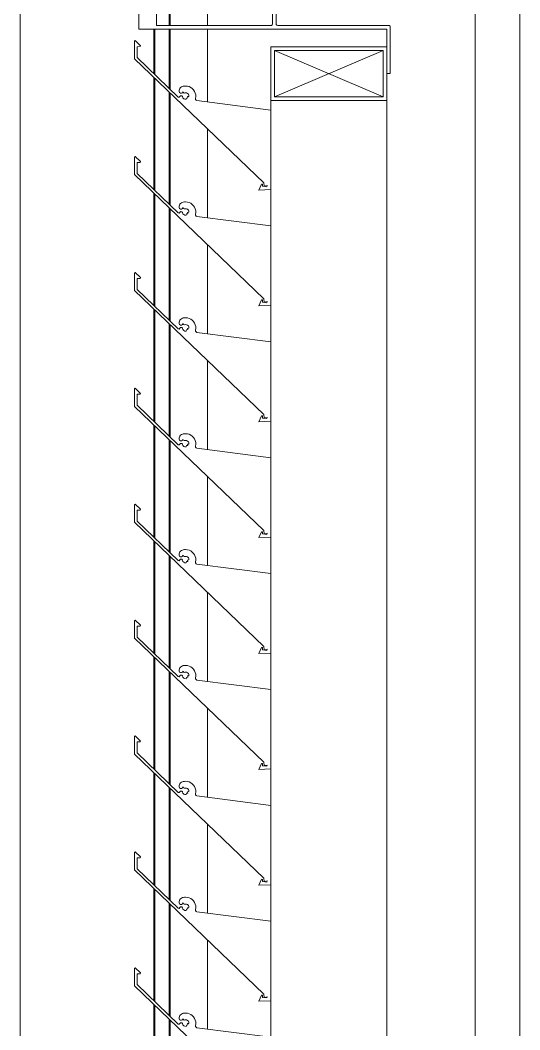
# Model space of a CAD drawing. Header units: millimetres. Extents: x -220592 to 404889, y -217665 to 38245.
# Drawn here: x 7563.93 to 7566.73, y -48137.67 to -48132.01 of the extents above; entities that cross this region are included whole.
import ezdxf

# ---------------------------------------------------------------- set-up
doc = ezdxf.new("R2010")
doc.units = ezdxf.units.MM
doc.linetypes.add('XKITLINE00', pattern=[0])
doc.layers.add('000 - 0_HIDE_OBJ_FRAMING_DEF_SUB_1', color=7, linetype='Continuous')
doc.layers.add('Part', color=7, linetype='Continuous', lineweight=0)

# ---------------------------------------------------------------- blocks, each defined once
blk = doc.blocks.new('*A13531')
at = {"layer": '000 - 0_HIDE_OBJ_FRAMING_DEF_SUB_1', "color": 7, "linetype": 'XKITLINE00', "lineweight": 0}
blk.add_line((-170.913334, 67.570805), (-170.913334, 99.680387), dxfattribs=at)
blk = doc.blocks.new('*A13716')
at = {"layer": 'Part', "color": 7, "linetype": 'XKITLINE00', "lineweight": 0}
for p, q in [((-172.663349, 78.176542), (-172.663349, 79.136204)), ((-171.163349, 72.188511), (-171.163349, 79.070764)), ((-172.663349, 77.747415), (-172.663349, 78.156204)), ((-172.663349, 77.097415), (-172.663349, 77.596167)), ((-172.663349, 76.447415), (-172.663349, 76.946167)), ((-172.663349, 75.797415), (-172.663349, 76.296167)), ((-172.663349, 75.147415), (-172.663349, 75.646167)), ((-172.663349, 74.497415), (-172.663349, 74.996167)), ((-172.663349, 73.847415), (-172.663349, 74.346167)), ((-172.663349, 73.197415), (-172.663349, 73.696167)), ((-172.663349, 72.547415), (-172.663349, 73.046167))]:
    blk.add_line(p, q, dxfattribs=at)
blk = doc.blocks.new('*A13717')
at = {"layer": 'Part', "color": 7, "linetype": 'XKITLINE00', "lineweight": 0}
for p, q in [((-173.072824, 74.839018), (-173.073377, 74.739867)), ((-173.068143, 74.841486), (-173.072824, 74.839018)), ((-173.039494, 74.812598), (-173.068143, 74.841486)), ((-173.040579, 74.807677), (-173.039494, 74.812598)), ((-173.058341, 74.746233), (-173.057999, 74.80758)), ((-173.057999, 74.80758), (-173.040579, 74.807677)), ((-173.073377, 74.739867), (-172.348255, 74.043621)), ((-172.827326, 74.524831), (-173.058341, 74.746233)), ((-172.804479, 74.584293), (-172.809549, 74.581553)), ((-172.798978, 74.586012), (-172.804479, 74.584293)), ((-172.79325, 74.586648), (-172.798978, 74.586012)), ((-172.786451, 74.586746), (-172.79325, 74.586648)), ((-172.776238, 74.585961), (-172.786451, 74.586746)), ((-172.766337, 74.583338), (-172.776238, 74.585961)), ((-172.822163, 74.562893), (-172.822659, 74.555123)), ((-172.822659, 74.555123), (-172.820019, 74.549649)), ((-172.818512, 74.528366), (-172.822166, 74.523739)), ((-172.820428, 74.568389), (-172.822163, 74.562893)), ((-172.817674, 74.573452), (-172.820428, 74.568389)), ((-172.820019, 74.549649), (-172.814875, 74.546412)), ((-172.814048, 74.53222), (-172.818512, 74.528366)), ((-172.814002, 74.577895), (-172.817674, 74.573452)), ((-172.814875, 74.546412), (-172.808797, 74.5464)), ((-172.808154, 74.532014), (-172.814048, 74.53222)), ((-172.809549, 74.581553), (-172.814002, 74.577895)), ((-172.808797, 74.5464), (-172.803641, 74.549618)), ((-172.803971, 74.527857), (-172.808154, 74.532014)), ((-172.800857, 74.520283), (-172.803971, 74.527857)), ((-172.803641, 74.549618), (-172.800699, 74.55509)), ((-172.800699, 74.55509), (-172.798669, 74.550109)), ((-172.798669, 74.550109), (-172.793858, 74.547702)), ((-172.793858, 74.547702), (-172.78794, 74.548607)), ((-172.78794, 74.548607), (-172.78144, 74.548263)), ((-172.78144, 74.548263), (-172.775472, 74.545665)), ((-172.775472, 74.545665), (-172.77079, 74.541143)), ((-172.767418, 74.528785), (-172.775124, 74.527679)), ((-172.775124, 74.527679), (-172.773955, 74.520619)), ((-172.77079, 74.541143), (-172.767988, 74.535269)), ((-172.767988, 74.535269), (-172.767418, 74.528785)), ((-172.757074, 74.578965), (-172.766337, 74.583338)), ((-172.748758, 74.572986), (-172.757074, 74.578965)), ((-172.741662, 74.5656), (-172.748758, 74.572986)), ((-172.736022, 74.55705), (-172.741662, 74.5656)), ((-172.732024, 74.54762), (-172.736022, 74.55705)), ((-172.729801, 74.537621), (-172.732024, 74.54762)), ((-172.729426, 74.527385), (-172.729801, 74.537621)), ((-172.822166, 74.523739), (-172.827326, 74.524831)), ((-172.79619, 74.515497), (-172.800857, 74.520283)), ((-172.790114, 74.512707), (-172.79619, 74.515497)), ((-172.783442, 74.512284), (-172.790114, 74.512707)), ((-172.78112, 74.519675), (-172.783442, 74.512284)), ((-172.773955, 74.520619), (-172.78112, 74.519675)), ((-172.730912, 74.517251), (-172.729426, 74.527385)), ((-172.730672, 74.511728), (-172.730912, 74.517251)), ((-172.727536, 74.507177), (-172.730672, 74.511728)), ((-172.722461, 74.504987), (-172.727536, 74.507177)), ((-172.308455, 74.451957), (-172.722461, 74.504987)), ((-172.308462, 74.006287), (-172.308455, 74.451957)), ((-172.360613, 74.037152), (-172.376148, 74.003665)), ((-172.35549, 74.03674), (-172.360613, 74.037152)), ((-172.355361, 74.024549), (-172.35549, 74.03674)), ((-172.355361, 74.024549), (-172.330378, 74.021409)), ((-172.348255, 74.043621), (-172.345358, 74.025078)), ((-172.345358, 74.025078), (-172.328342, 74.027982)), ((-172.328342, 74.027982), (-172.330378, 74.021409)), ((-172.376148, 74.003665), (-172.308462, 74.006287))]:
    blk.add_line(p, q, dxfattribs=at)
blk = doc.blocks.new('*A13718')
at = {"layer": 'Part', "color": 7, "linetype": 'XKITLINE00', "lineweight": 0}
for p, q in [((-172.308652, 77.701982), (-172.308652, 77.756161)), ((-171.658652, 66.475475), (-171.658652, 77.756161)), ((-172.308652, 77.051982), (-172.308652, 77.256279)), ((-172.308652, 76.401982), (-172.308652, 76.606279)), ((-172.308652, 75.751982), (-172.308652, 75.956279)), ((-172.308652, 75.101982), (-172.308652, 75.306279)), ((-172.308652, 74.451982), (-172.308652, 74.656279)), ((-172.308652, 73.801982), (-172.308652, 74.006279)), ((-172.308652, 73.151982), (-172.308652, 73.356279)), ((-172.308652, 72.501982), (-172.308652, 72.706279)), ((-172.308652, 71.851982), (-172.308652, 72.056279)), ((-172.308652, 71.201982), (-172.308652, 71.406279)), ((-172.308652, 70.551982), (-172.308652, 70.756279)), ((-172.308652, 69.901982), (-172.308652, 70.106279)), ((-172.308652, 69.251982), (-172.308652, 69.456279)), ((-172.308652, 68.601982), (-172.308652, 68.806279)), ((-172.308652, 67.951982), (-172.308652, 68.156279)), ((-172.308652, 67.301982), (-172.308652, 67.506279)), ((-172.308652, 66.651982), (-172.308652, 66.856279))]:
    blk.add_line(p, q, dxfattribs=at)
blk = doc.blocks.new('*A13719')
at = {"layer": '000 - 0_HIDE_OBJ_FRAMING_DEF_SUB_1', "color": 7, "linetype": 'XKITLINE00', "lineweight": 0}
for p, q in [((-173.697937, 85.088511), (-173.697937, 85.188511)), ((-173.633058, 85.088511), (-173.633058, 85.188511)), ((-173.562852, 85.088511), (-173.562852, 85.188511)), ((-172.87913, 85.024479), (-172.87913, 85.188511)), ((-172.873025, 85.018628), (-172.873025, 85.188511)), ((-173.713199, 72.288511), (-173.713199, 85.088511)), ((-173.713199, 85.088511), (-172.967818, 85.088511)), ((-172.964598, 84.456391), (-172.964598, 85.08542)), ((-172.958493, 84.45054), (-172.958493, 85.079558)), ((-172.87913, 84.374479), (-172.87913, 85.003355)), ((-172.873025, 84.368628), (-172.873025, 84.997493)), ((-172.964598, 83.806391), (-172.964598, 84.43542)), ((-172.958493, 83.80054), (-172.958493, 84.429558)), ((-172.87913, 83.724479), (-172.87913, 84.353355)), ((-172.873025, 83.718628), (-172.873025, 84.347493)), ((-172.964598, 83.156391), (-172.964598, 83.78542)), ((-172.958493, 83.15054), (-172.958493, 83.779558)), ((-172.87913, 83.074479), (-172.87913, 83.703355)), ((-172.873025, 83.068628), (-172.873025, 83.697493)), ((-172.964598, 82.506391), (-172.964598, 83.13542)), ((-172.958493, 82.50054), (-172.958493, 83.129558)), ((-172.87913, 82.424479), (-172.87913, 83.053355)), ((-172.873025, 82.418628), (-172.873025, 83.047493)), ((-172.964598, 81.856391), (-172.964598, 82.48542)), ((-172.958493, 81.85054), (-172.958493, 82.479558)), ((-172.87913, 81.774479), (-172.87913, 82.403355)), ((-172.873025, 81.768628), (-172.873025, 82.397493)), ((-172.964598, 81.206391), (-172.964598, 81.83542)), ((-172.958493, 81.20054), (-172.958493, 81.829558)), ((-172.87913, 81.124479), (-172.87913, 81.753355)), ((-172.873025, 81.118628), (-172.873025, 81.747493)), ((-172.964598, 80.556391), (-172.964598, 81.18542)), ((-172.958493, 80.55054), (-172.958493, 81.179558)), ((-172.87913, 80.474479), (-172.87913, 81.103355)), ((-172.873025, 80.468628), (-172.873025, 81.097493)), ((-172.964598, 79.906391), (-172.964598, 80.53542)), ((-172.958493, 79.90054), (-172.958493, 80.529558)), ((-172.87913, 79.824479), (-172.87913, 80.453355)), ((-172.873025, 79.818628), (-172.873025, 80.447493)), ((-172.964598, 79.156152), (-172.964598, 79.88542)), ((-172.958493, 79.156153), (-172.958493, 79.879558)), ((-172.87913, 79.156167), (-172.87913, 79.803355)), ((-172.873025, 79.156168), (-172.873025, 79.797493)), ((-172.87913, 78.176249), (-172.87913, 79.136167)), ((-172.873025, 78.176258), (-172.873025, 79.136168)), ((-172.964598, 78.255476), (-172.964598, 79.056201)), ((-172.958493, 78.255422), (-172.958493, 79.056147)), ((-172.964598, 77.906391), (-172.964598, 78.156152)), ((-172.958493, 77.90054), (-172.958493, 78.156153)), ((-172.87913, 77.824479), (-172.87913, 78.156167)), ((-172.873025, 77.818628), (-172.873025, 78.156168)), ((-172.964598, 77.256391), (-172.964598, 77.88542)), ((-172.958493, 77.25054), (-172.958493, 77.879558)), ((-172.87913, 77.174479), (-172.87913, 77.803355)), ((-172.873025, 77.168628), (-172.873025, 77.797493)), ((-172.964598, 76.606391), (-172.964598, 77.23542)), ((-172.958493, 76.60054), (-172.958493, 77.229558)), ((-172.87913, 76.524479), (-172.87913, 77.153355)), ((-172.873025, 76.518628), (-172.873025, 77.147493)), ((-172.964598, 75.956391), (-172.964598, 76.58542)), ((-172.958493, 75.95054), (-172.958493, 76.579558)), ((-172.87913, 75.874479), (-172.87913, 76.503355)), ((-172.873025, 75.868628), (-172.873025, 76.497493)), ((-172.964598, 75.306391), (-172.964598, 75.93542)), ((-172.958493, 75.30054), (-172.958493, 75.929558)), ((-172.87913, 75.224479), (-172.87913, 75.853355)), ((-172.873025, 75.218628), (-172.873025, 75.847493)), ((-172.964598, 74.656391), (-172.964598, 75.28542)), ((-172.958493, 74.65054), (-172.958493, 75.279558)), ((-172.87913, 74.574479), (-172.87913, 75.203355)), ((-172.873025, 74.568628), (-172.873025, 75.197493)), ((-172.964598, 74.006391), (-172.964598, 74.63542)), ((-172.958493, 74.00054), (-172.958493, 74.629558)), ((-172.87913, 73.924479), (-172.87913, 74.553355)), ((-172.873025, 73.918628), (-172.873025, 74.547493)), ((-172.964598, 73.356391), (-172.964598, 73.98542)), ((-172.958493, 73.35054), (-172.958493, 73.979558)), ((-172.87913, 73.274479), (-172.87913, 73.903355)), ((-172.873025, 73.268628), (-172.873025, 73.897493)), ((-172.964598, 72.706391), (-172.964598, 73.33542)), ((-172.958493, 72.70054), (-172.958493, 73.329558)), ((-172.87913, 72.624479), (-172.87913, 73.253355)), ((-172.873025, 72.618628), (-172.873025, 73.247493)), ((-172.964598, 72.288511), (-172.964598, 72.68542)), ((-172.958493, 72.288511), (-172.958493, 72.679558)), ((-172.87913, 72.188511), (-172.87913, 72.603355)), ((-172.873025, 72.188511), (-172.873025, 72.597493)), ((-172.958493, 72.288511), (-173.713199, 72.288511)), ((-173.697937, 72.188511), (-173.697937, 72.288511)), ((-173.633058, 72.188511), (-173.633058, 72.288511)), ((-173.562852, 72.188511), (-173.562852, 72.288511))]:
    blk.add_line(p, q, dxfattribs=at)
blk = doc.blocks.new('*A13785')
at = {"layer": 'Part', "color": 7, "linetype": 'XKITLINE00', "lineweight": 0}
for p, q in [((-173.072824, 72.889018), (-173.073377, 72.789867)), ((-173.068143, 72.891486), (-173.072824, 72.889018)), ((-173.039494, 72.862598), (-173.068143, 72.891486)), ((-173.058341, 72.796233), (-173.057999, 72.85758)), ((-173.057999, 72.85758), (-173.040579, 72.857677)), ((-173.040579, 72.857677), (-173.039494, 72.862598)), ((-173.073377, 72.789867), (-172.348255, 72.093621)), ((-172.827326, 72.574831), (-173.058341, 72.796233)), ((-172.822163, 72.612893), (-172.822659, 72.605123)), ((-172.822659, 72.605123), (-172.820019, 72.599649)), ((-172.820428, 72.618389), (-172.822163, 72.612893)), ((-172.817674, 72.623452), (-172.820428, 72.618389)), ((-172.814002, 72.627895), (-172.817674, 72.623452)), ((-172.809549, 72.631553), (-172.814002, 72.627895)), ((-172.804479, 72.634293), (-172.809549, 72.631553)), ((-172.798978, 72.636012), (-172.804479, 72.634293)), ((-172.803641, 72.599618), (-172.800699, 72.60509)), ((-172.800699, 72.60509), (-172.798669, 72.600109)), ((-172.79325, 72.636648), (-172.798978, 72.636012)), ((-172.786451, 72.636746), (-172.79325, 72.636648)), ((-172.776238, 72.635961), (-172.786451, 72.636746)), ((-172.766337, 72.633338), (-172.776238, 72.635961)), ((-172.757074, 72.628965), (-172.766337, 72.633338)), ((-172.748758, 72.622986), (-172.757074, 72.628965)), ((-172.741662, 72.6156), (-172.748758, 72.622986)), ((-172.736022, 72.60705), (-172.741662, 72.6156)), ((-172.732024, 72.59762), (-172.736022, 72.60705)), ((-172.822166, 72.573739), (-172.827326, 72.574831)), ((-172.818512, 72.578366), (-172.822166, 72.573739)), ((-172.820019, 72.599649), (-172.814875, 72.596412)), ((-172.814048, 72.58222), (-172.818512, 72.578366)), ((-172.814875, 72.596412), (-172.808797, 72.5964)), ((-172.808154, 72.582014), (-172.814048, 72.58222)), ((-172.808797, 72.5964), (-172.803641, 72.599618)), ((-172.803971, 72.577857), (-172.808154, 72.582014)), ((-172.800857, 72.570283), (-172.803971, 72.577857)), ((-172.79619, 72.565497), (-172.800857, 72.570283)), ((-172.798669, 72.600109), (-172.793858, 72.597702)), ((-172.790114, 72.562707), (-172.79619, 72.565497)), ((-172.793858, 72.597702), (-172.78794, 72.598607)), ((-172.783442, 72.562284), (-172.790114, 72.562707)), ((-172.78794, 72.598607), (-172.78144, 72.598263)), ((-172.78112, 72.569675), (-172.783442, 72.562284)), ((-172.78144, 72.598263), (-172.775472, 72.595665)), ((-172.773955, 72.570619), (-172.78112, 72.569675)), ((-172.775472, 72.595665), (-172.77079, 72.591143)), ((-172.767418, 72.578785), (-172.775124, 72.577679)), ((-172.775124, 72.577679), (-172.773955, 72.570619)), ((-172.77079, 72.591143), (-172.767988, 72.585269)), ((-172.767988, 72.585269), (-172.767418, 72.578785)), ((-172.729801, 72.587621), (-172.732024, 72.59762)), ((-172.730912, 72.567251), (-172.729426, 72.577385)), ((-172.730672, 72.561728), (-172.730912, 72.567251)), ((-172.727536, 72.557177), (-172.730672, 72.561728)), ((-172.729426, 72.577385), (-172.729801, 72.587621)), ((-172.722461, 72.554987), (-172.727536, 72.557177)), ((-172.308455, 72.501957), (-172.722461, 72.554987)), ((-172.308462, 72.056287), (-172.308455, 72.501957)), ((-172.348255, 72.093621), (-172.345358, 72.075078)), ((-172.360613, 72.087152), (-172.376148, 72.053665)), ((-172.376148, 72.053665), (-172.308462, 72.056287)), ((-172.35549, 72.08674), (-172.360613, 72.087152)), ((-172.355361, 72.074549), (-172.35549, 72.08674)), ((-172.355361, 72.074549), (-172.330378, 72.071409)), ((-172.345358, 72.075078), (-172.328342, 72.077982)), ((-172.328342, 72.077982), (-172.330378, 72.071409))]:
    blk.add_line(p, q, dxfattribs=at)
blk = doc.blocks.new('*A13786')
at = {"layer": 'Part', "color": 7, "linetype": 'XKITLINE00', "lineweight": 0}
for p, q in [((-173.072824, 73.539018), (-173.073377, 73.439867)), ((-173.068143, 73.541486), (-173.072824, 73.539018)), ((-173.039494, 73.512598), (-173.068143, 73.541486)), ((-173.040579, 73.507677), (-173.039494, 73.512598)), ((-173.058341, 73.446233), (-173.057999, 73.50758)), ((-173.057999, 73.50758), (-173.040579, 73.507677)), ((-173.073377, 73.439867), (-172.348255, 72.743621)), ((-172.827326, 73.224831), (-173.058341, 73.446233)), ((-172.804479, 73.284293), (-172.809549, 73.281553)), ((-172.798978, 73.286012), (-172.804479, 73.284293)), ((-172.79325, 73.286648), (-172.798978, 73.286012)), ((-172.786451, 73.286746), (-172.79325, 73.286648)), ((-172.776238, 73.285961), (-172.786451, 73.286746)), ((-172.766337, 73.283338), (-172.776238, 73.285961)), ((-172.757074, 73.278965), (-172.766337, 73.283338)), ((-172.822163, 73.262893), (-172.822659, 73.255123)), ((-172.822659, 73.255123), (-172.820019, 73.249649)), ((-172.818512, 73.228366), (-172.822166, 73.223739)), ((-172.820428, 73.268389), (-172.822163, 73.262893)), ((-172.817674, 73.273452), (-172.820428, 73.268389)), ((-172.820019, 73.249649), (-172.814875, 73.246412)), ((-172.814048, 73.23222), (-172.818512, 73.228366)), ((-172.814002, 73.277895), (-172.817674, 73.273452)), ((-172.814875, 73.246412), (-172.808797, 73.2464)), ((-172.808154, 73.232014), (-172.814048, 73.23222)), ((-172.809549, 73.281553), (-172.814002, 73.277895)), ((-172.808797, 73.2464), (-172.803641, 73.249618)), ((-172.803971, 73.227857), (-172.808154, 73.232014)), ((-172.800857, 73.220283), (-172.803971, 73.227857)), ((-172.803641, 73.249618), (-172.800699, 73.25509)), ((-172.800699, 73.25509), (-172.798669, 73.250109)), ((-172.798669, 73.250109), (-172.793858, 73.247702)), ((-172.793858, 73.247702), (-172.78794, 73.248607)), ((-172.78794, 73.248607), (-172.78144, 73.248263)), ((-172.78144, 73.248263), (-172.775472, 73.245665)), ((-172.775472, 73.245665), (-172.77079, 73.241143)), ((-172.767418, 73.228785), (-172.775124, 73.227679)), ((-172.775124, 73.227679), (-172.773955, 73.220619)), ((-172.77079, 73.241143), (-172.767988, 73.235269)), ((-172.767988, 73.235269), (-172.767418, 73.228785)), ((-172.748758, 73.272986), (-172.757074, 73.278965)), ((-172.741662, 73.2656), (-172.748758, 73.272986)), ((-172.736022, 73.25705), (-172.741662, 73.2656)), ((-172.732024, 73.24762), (-172.736022, 73.25705)), ((-172.729801, 73.237621), (-172.732024, 73.24762)), ((-172.730912, 73.217251), (-172.729426, 73.227385)), ((-172.729426, 73.227385), (-172.729801, 73.237621)), ((-172.822166, 73.223739), (-172.827326, 73.224831)), ((-172.79619, 73.215497), (-172.800857, 73.220283)), ((-172.790114, 73.212707), (-172.79619, 73.215497)), ((-172.783442, 73.212284), (-172.790114, 73.212707)), ((-172.78112, 73.219675), (-172.783442, 73.212284)), ((-172.773955, 73.220619), (-172.78112, 73.219675)), ((-172.730672, 73.211728), (-172.730912, 73.217251)), ((-172.727536, 73.207177), (-172.730672, 73.211728)), ((-172.722461, 73.204987), (-172.727536, 73.207177)), ((-172.308455, 73.151957), (-172.722461, 73.204987)), ((-172.308462, 72.706287), (-172.308455, 73.151957)), ((-172.360613, 72.737152), (-172.376148, 72.703665)), ((-172.35549, 72.73674), (-172.360613, 72.737152)), ((-172.355361, 72.724549), (-172.35549, 72.73674)), ((-172.355361, 72.724549), (-172.330378, 72.721409)), ((-172.348255, 72.743621), (-172.345358, 72.725078)), ((-172.345358, 72.725078), (-172.328342, 72.727982)), ((-172.328342, 72.727982), (-172.330378, 72.721409)), ((-172.376148, 72.703665), (-172.308462, 72.706287))]:
    blk.add_line(p, q, dxfattribs=at)
blk = doc.blocks.new('*A13787')
at = {"layer": 'Part', "color": 7, "linetype": 'XKITLINE00', "lineweight": 0}
for p, q in [((-173.072824, 74.189018), (-173.073377, 74.089867)), ((-173.068143, 74.191486), (-173.072824, 74.189018)), ((-173.039494, 74.162598), (-173.068143, 74.191486)), ((-173.058341, 74.096233), (-173.057999, 74.15758)), ((-173.057999, 74.15758), (-173.040579, 74.157677)), ((-173.040579, 74.157677), (-173.039494, 74.162598)), ((-173.073377, 74.089867), (-172.348255, 73.393621)), ((-172.827326, 73.874831), (-173.058341, 74.096233)), ((-172.822163, 73.912893), (-172.822659, 73.905123)), ((-172.822659, 73.905123), (-172.820019, 73.899649)), ((-172.820428, 73.918389), (-172.822163, 73.912893)), ((-172.817674, 73.923452), (-172.820428, 73.918389)), ((-172.814002, 73.927895), (-172.817674, 73.923452)), ((-172.809549, 73.931553), (-172.814002, 73.927895)), ((-172.804479, 73.934293), (-172.809549, 73.931553)), ((-172.798978, 73.936012), (-172.804479, 73.934293)), ((-172.803641, 73.899618), (-172.800699, 73.90509)), ((-172.800699, 73.90509), (-172.798669, 73.900109)), ((-172.79325, 73.936648), (-172.798978, 73.936012)), ((-172.786451, 73.936746), (-172.79325, 73.936648)), ((-172.776238, 73.935961), (-172.786451, 73.936746)), ((-172.766337, 73.933338), (-172.776238, 73.935961)), ((-172.757074, 73.928965), (-172.766337, 73.933338)), ((-172.748758, 73.922986), (-172.757074, 73.928965)), ((-172.741662, 73.9156), (-172.748758, 73.922986)), ((-172.736022, 73.90705), (-172.741662, 73.9156)), ((-172.732024, 73.89762), (-172.736022, 73.90705)), ((-172.822166, 73.873739), (-172.827326, 73.874831)), ((-172.818512, 73.878366), (-172.822166, 73.873739)), ((-172.820019, 73.899649), (-172.814875, 73.896412)), ((-172.814048, 73.88222), (-172.818512, 73.878366)), ((-172.814875, 73.896412), (-172.808797, 73.8964)), ((-172.808154, 73.882014), (-172.814048, 73.88222)), ((-172.808797, 73.8964), (-172.803641, 73.899618)), ((-172.803971, 73.877857), (-172.808154, 73.882014)), ((-172.800857, 73.870283), (-172.803971, 73.877857)), ((-172.79619, 73.865497), (-172.800857, 73.870283)), ((-172.798669, 73.900109), (-172.793858, 73.897702)), ((-172.790114, 73.862707), (-172.79619, 73.865497)), ((-172.793858, 73.897702), (-172.78794, 73.898607)), ((-172.783442, 73.862284), (-172.790114, 73.862707)), ((-172.78794, 73.898607), (-172.78144, 73.898263)), ((-172.78112, 73.869675), (-172.783442, 73.862284)), ((-172.78144, 73.898263), (-172.775472, 73.895665)), ((-172.773955, 73.870619), (-172.78112, 73.869675)), ((-172.775472, 73.895665), (-172.77079, 73.891143)), ((-172.767418, 73.878785), (-172.775124, 73.877679)), ((-172.775124, 73.877679), (-172.773955, 73.870619)), ((-172.77079, 73.891143), (-172.767988, 73.885269)), ((-172.767988, 73.885269), (-172.767418, 73.878785)), ((-172.729801, 73.887621), (-172.732024, 73.89762)), ((-172.730912, 73.867251), (-172.729426, 73.877385)), ((-172.730672, 73.861728), (-172.730912, 73.867251)), ((-172.727536, 73.857177), (-172.730672, 73.861728)), ((-172.729426, 73.877385), (-172.729801, 73.887621)), ((-172.722461, 73.854987), (-172.727536, 73.857177)), ((-172.308455, 73.801957), (-172.722461, 73.854987)), ((-172.308462, 73.356287), (-172.308455, 73.801957)), ((-172.360613, 73.387152), (-172.376148, 73.353665)), ((-172.376148, 73.353665), (-172.308462, 73.356287)), ((-172.35549, 73.38674), (-172.360613, 73.387152)), ((-172.355361, 73.374549), (-172.35549, 73.38674)), ((-172.355361, 73.374549), (-172.330378, 73.371409)), ((-172.348255, 73.393621), (-172.345358, 73.375078)), ((-172.345358, 73.375078), (-172.328342, 73.377982)), ((-172.328342, 73.377982), (-172.330378, 73.371409))]:
    blk.add_line(p, q, dxfattribs=at)
blk = doc.blocks.new('*A13822')
at = {"layer": 'Part', "color": 7, "linetype": 'XKITLINE00', "lineweight": 0}
for p, q in [((-173.068143, 75.491486), (-173.072824, 75.489018)), ((-173.039494, 75.462598), (-173.068143, 75.491486)), ((-173.072824, 75.489018), (-173.073377, 75.389867)), ((-173.058341, 75.396233), (-173.057999, 75.45758)), ((-173.057999, 75.45758), (-173.040579, 75.457677)), ((-173.040579, 75.457677), (-173.039494, 75.462598)), ((-173.073377, 75.389867), (-172.348255, 74.693621)), ((-172.827326, 75.174831), (-173.058341, 75.396233)), ((-172.822163, 75.212893), (-172.822659, 75.205123)), ((-172.820428, 75.218389), (-172.822163, 75.212893)), ((-172.817674, 75.223452), (-172.820428, 75.218389)), ((-172.814002, 75.227895), (-172.817674, 75.223452)), ((-172.809549, 75.231553), (-172.814002, 75.227895)), ((-172.804479, 75.234293), (-172.809549, 75.231553)), ((-172.798978, 75.236012), (-172.804479, 75.234293)), ((-172.79325, 75.236648), (-172.798978, 75.236012)), ((-172.786451, 75.236746), (-172.79325, 75.236648)), ((-172.776238, 75.235961), (-172.786451, 75.236746)), ((-172.766337, 75.233338), (-172.776238, 75.235961)), ((-172.757074, 75.228965), (-172.766337, 75.233338)), ((-172.748758, 75.222986), (-172.757074, 75.228965)), ((-172.741662, 75.2156), (-172.748758, 75.222986)), ((-172.736022, 75.20705), (-172.741662, 75.2156)), ((-172.822166, 75.173739), (-172.827326, 75.174831)), ((-172.822659, 75.205123), (-172.820019, 75.199649)), ((-172.818512, 75.178366), (-172.822166, 75.173739)), ((-172.820019, 75.199649), (-172.814875, 75.196412)), ((-172.814048, 75.18222), (-172.818512, 75.178366)), ((-172.814875, 75.196412), (-172.808797, 75.1964)), ((-172.808154, 75.182014), (-172.814048, 75.18222)), ((-172.808797, 75.1964), (-172.803641, 75.199618)), ((-172.803971, 75.177857), (-172.808154, 75.182014)), ((-172.800857, 75.170283), (-172.803971, 75.177857)), ((-172.803641, 75.199618), (-172.800699, 75.20509)), ((-172.79619, 75.165497), (-172.800857, 75.170283)), ((-172.800699, 75.20509), (-172.798669, 75.200109)), ((-172.798669, 75.200109), (-172.793858, 75.197702)), ((-172.790114, 75.162707), (-172.79619, 75.165497)), ((-172.793858, 75.197702), (-172.78794, 75.198607)), ((-172.783442, 75.162284), (-172.790114, 75.162707)), ((-172.78794, 75.198607), (-172.78144, 75.198263)), ((-172.78112, 75.169675), (-172.783442, 75.162284)), ((-172.78144, 75.198263), (-172.775472, 75.195665)), ((-172.773955, 75.170619), (-172.78112, 75.169675)), ((-172.775472, 75.195665), (-172.77079, 75.191143)), ((-172.767418, 75.178785), (-172.775124, 75.177679)), ((-172.775124, 75.177679), (-172.773955, 75.170619)), ((-172.77079, 75.191143), (-172.767988, 75.185269)), ((-172.767988, 75.185269), (-172.767418, 75.178785)), ((-172.732024, 75.19762), (-172.736022, 75.20705)), ((-172.729801, 75.187621), (-172.732024, 75.19762)), ((-172.730912, 75.167251), (-172.729426, 75.177385)), ((-172.730672, 75.161728), (-172.730912, 75.167251)), ((-172.727536, 75.157177), (-172.730672, 75.161728)), ((-172.729426, 75.177385), (-172.729801, 75.187621)), ((-172.722461, 75.154987), (-172.727536, 75.157177)), ((-172.308455, 75.101957), (-172.722461, 75.154987)), ((-172.308462, 74.656287), (-172.308455, 75.101957)), ((-172.360613, 74.687152), (-172.376148, 74.653665)), ((-172.376148, 74.653665), (-172.308462, 74.656287)), ((-172.35549, 74.68674), (-172.360613, 74.687152)), ((-172.355361, 74.674549), (-172.35549, 74.68674)), ((-172.355361, 74.674549), (-172.330378, 74.671409)), ((-172.348255, 74.693621), (-172.345358, 74.675078)), ((-172.345358, 74.675078), (-172.328342, 74.677982)), ((-172.328342, 74.677982), (-172.330378, 74.671409))]:
    blk.add_line(p, q, dxfattribs=at)
blk = doc.blocks.new('*A13823')
at = {"layer": 'Part', "color": 7, "linetype": 'XKITLINE00', "lineweight": 0}
for p, q in [((-173.072824, 76.139018), (-173.073377, 76.039867)), ((-173.068143, 76.141486), (-173.072824, 76.139018)), ((-173.039494, 76.112598), (-173.068143, 76.141486)), ((-173.058341, 76.046233), (-173.057999, 76.10758)), ((-173.057999, 76.10758), (-173.040579, 76.107677)), ((-173.040579, 76.107677), (-173.039494, 76.112598)), ((-173.073377, 76.039867), (-172.348255, 75.343621)), ((-172.827326, 75.824831), (-173.058341, 76.046233)), ((-172.79325, 75.886648), (-172.798978, 75.886012)), ((-172.786451, 75.886746), (-172.79325, 75.886648)), ((-172.776238, 75.885961), (-172.786451, 75.886746)), ((-172.822163, 75.862893), (-172.822659, 75.855123)), ((-172.822659, 75.855123), (-172.820019, 75.849649)), ((-172.820428, 75.868389), (-172.822163, 75.862893)), ((-172.817674, 75.873452), (-172.820428, 75.868389)), ((-172.820019, 75.849649), (-172.814875, 75.846412)), ((-172.814048, 75.83222), (-172.818512, 75.828366)), ((-172.814002, 75.877895), (-172.817674, 75.873452)), ((-172.814875, 75.846412), (-172.808797, 75.8464)), ((-172.808154, 75.832014), (-172.814048, 75.83222)), ((-172.809549, 75.881553), (-172.814002, 75.877895)), ((-172.804479, 75.884293), (-172.809549, 75.881553)), ((-172.808797, 75.8464), (-172.803641, 75.849618)), ((-172.803971, 75.827857), (-172.808154, 75.832014)), ((-172.798978, 75.886012), (-172.804479, 75.884293)), ((-172.803641, 75.849618), (-172.800699, 75.85509)), ((-172.800699, 75.85509), (-172.798669, 75.850109)), ((-172.798669, 75.850109), (-172.793858, 75.847702)), ((-172.793858, 75.847702), (-172.78794, 75.848607)), ((-172.78794, 75.848607), (-172.78144, 75.848263)), ((-172.78144, 75.848263), (-172.775472, 75.845665)), ((-172.766337, 75.883338), (-172.776238, 75.885961)), ((-172.775472, 75.845665), (-172.77079, 75.841143)), ((-172.77079, 75.841143), (-172.767988, 75.835269)), ((-172.767988, 75.835269), (-172.767418, 75.828785)), ((-172.757074, 75.878965), (-172.766337, 75.883338)), ((-172.748758, 75.872986), (-172.757074, 75.878965)), ((-172.741662, 75.8656), (-172.748758, 75.872986)), ((-172.736022, 75.85705), (-172.741662, 75.8656)), ((-172.732024, 75.84762), (-172.736022, 75.85705)), ((-172.729801, 75.837621), (-172.732024, 75.84762)), ((-172.729426, 75.827385), (-172.729801, 75.837621)), ((-172.822166, 75.823739), (-172.827326, 75.824831)), ((-172.818512, 75.828366), (-172.822166, 75.823739)), ((-172.800857, 75.820283), (-172.803971, 75.827857)), ((-172.79619, 75.815497), (-172.800857, 75.820283)), ((-172.790114, 75.812707), (-172.79619, 75.815497)), ((-172.783442, 75.812284), (-172.790114, 75.812707)), ((-172.78112, 75.819675), (-172.783442, 75.812284)), ((-172.773955, 75.820619), (-172.78112, 75.819675)), ((-172.767418, 75.828785), (-172.775124, 75.827679)), ((-172.775124, 75.827679), (-172.773955, 75.820619)), ((-172.730912, 75.817251), (-172.729426, 75.827385)), ((-172.730672, 75.811728), (-172.730912, 75.817251)), ((-172.727536, 75.807177), (-172.730672, 75.811728)), ((-172.722461, 75.804987), (-172.727536, 75.807177)), ((-172.308455, 75.751957), (-172.722461, 75.804987)), ((-172.308462, 75.306287), (-172.308455, 75.751957)), ((-172.360613, 75.337152), (-172.376148, 75.303665)), ((-172.35549, 75.33674), (-172.360613, 75.337152)), ((-172.355361, 75.324549), (-172.35549, 75.33674)), ((-172.355361, 75.324549), (-172.330378, 75.321409)), ((-172.348255, 75.343621), (-172.345358, 75.325078)), ((-172.345358, 75.325078), (-172.328342, 75.327982)), ((-172.328342, 75.327982), (-172.330378, 75.321409)), ((-172.376148, 75.303665), (-172.308462, 75.306287))]:
    blk.add_line(p, q, dxfattribs=at)
blk = doc.blocks.new('*A13824')
at = {"layer": 'Part', "color": 7, "linetype": 'XKITLINE00', "lineweight": 0}
for p, q in [((-173.072824, 76.789018), (-173.073377, 76.689867)), ((-173.068143, 76.791486), (-173.072824, 76.789018)), ((-173.039494, 76.762598), (-173.068143, 76.791486)), ((-173.058341, 76.696233), (-173.057999, 76.75758)), ((-173.057999, 76.75758), (-173.040579, 76.757677)), ((-173.040579, 76.757677), (-173.039494, 76.762598)), ((-173.073377, 76.689867), (-172.348255, 75.993621)), ((-172.827326, 76.474831), (-173.058341, 76.696233)), ((-172.822163, 76.512893), (-172.822659, 76.505123)), ((-172.820428, 76.518389), (-172.822163, 76.512893)), ((-172.817674, 76.523452), (-172.820428, 76.518389)), ((-172.814002, 76.527895), (-172.817674, 76.523452)), ((-172.809549, 76.531553), (-172.814002, 76.527895)), ((-172.804479, 76.534293), (-172.809549, 76.531553)), ((-172.798978, 76.536012), (-172.804479, 76.534293)), ((-172.79325, 76.536648), (-172.798978, 76.536012)), ((-172.786451, 76.536746), (-172.79325, 76.536648)), ((-172.776238, 76.535961), (-172.786451, 76.536746)), ((-172.766337, 76.533338), (-172.776238, 76.535961)), ((-172.757074, 76.528965), (-172.766337, 76.533338)), ((-172.748758, 76.522986), (-172.757074, 76.528965)), ((-172.741662, 76.5156), (-172.748758, 76.522986)), ((-172.736022, 76.50705), (-172.741662, 76.5156)), ((-172.822166, 76.473739), (-172.827326, 76.474831)), ((-172.822659, 76.505123), (-172.820019, 76.499649)), ((-172.818512, 76.478366), (-172.822166, 76.473739)), ((-172.820019, 76.499649), (-172.814875, 76.496412)), ((-172.814048, 76.48222), (-172.818512, 76.478366)), ((-172.814875, 76.496412), (-172.808797, 76.4964)), ((-172.808154, 76.482014), (-172.814048, 76.48222)), ((-172.808797, 76.4964), (-172.803641, 76.499618)), ((-172.803971, 76.477857), (-172.808154, 76.482014)), ((-172.800857, 76.470283), (-172.803971, 76.477857)), ((-172.803641, 76.499618), (-172.800699, 76.50509)), ((-172.79619, 76.465497), (-172.800857, 76.470283)), ((-172.800699, 76.50509), (-172.798669, 76.500109)), ((-172.798669, 76.500109), (-172.793858, 76.497702)), ((-172.790114, 76.462707), (-172.79619, 76.465497)), ((-172.793858, 76.497702), (-172.78794, 76.498607)), ((-172.783442, 76.462284), (-172.790114, 76.462707)), ((-172.78794, 76.498607), (-172.78144, 76.498263)), ((-172.78112, 76.469675), (-172.783442, 76.462284)), ((-172.78144, 76.498263), (-172.775472, 76.495665)), ((-172.773955, 76.470619), (-172.78112, 76.469675)), ((-172.775472, 76.495665), (-172.77079, 76.491143)), ((-172.767418, 76.478785), (-172.775124, 76.477679)), ((-172.775124, 76.477679), (-172.773955, 76.470619)), ((-172.77079, 76.491143), (-172.767988, 76.485269)), ((-172.767988, 76.485269), (-172.767418, 76.478785)), ((-172.732024, 76.49762), (-172.736022, 76.50705)), ((-172.729801, 76.487621), (-172.732024, 76.49762)), ((-172.730912, 76.467251), (-172.729426, 76.477385)), ((-172.730672, 76.461728), (-172.730912, 76.467251)), ((-172.727536, 76.457177), (-172.730672, 76.461728)), ((-172.729426, 76.477385), (-172.729801, 76.487621)), ((-172.722461, 76.454987), (-172.727536, 76.457177)), ((-172.308455, 76.401957), (-172.722461, 76.454987)), ((-172.308462, 75.956287), (-172.308455, 76.401957)), ((-172.360613, 75.987152), (-172.376148, 75.953665)), ((-172.376148, 75.953665), (-172.308462, 75.956287)), ((-172.35549, 75.98674), (-172.360613, 75.987152)), ((-172.355361, 75.974549), (-172.35549, 75.98674)), ((-172.355361, 75.974549), (-172.330378, 75.971409)), ((-172.348255, 75.993621), (-172.345358, 75.975078)), ((-172.345358, 75.975078), (-172.328342, 75.977982)), ((-172.328342, 75.977982), (-172.330378, 75.971409))]:
    blk.add_line(p, q, dxfattribs=at)
blk = doc.blocks.new('*A13825')
at = {"layer": 'Part', "color": 7, "linetype": 'XKITLINE00', "lineweight": 0}
for p, q in [((-173.072824, 77.439018), (-173.073377, 77.339867)), ((-173.068143, 77.441486), (-173.072824, 77.439018)), ((-173.039494, 77.412598), (-173.068143, 77.441486)), ((-173.058341, 77.346233), (-173.057999, 77.40758)), ((-173.057999, 77.40758), (-173.040579, 77.407677)), ((-173.040579, 77.407677), (-173.039494, 77.412598)), ((-173.073377, 77.339867), (-172.348255, 76.643621)), ((-172.827326, 77.124831), (-173.058341, 77.346233)), ((-172.822163, 77.162893), (-172.822659, 77.155123)), ((-172.822659, 77.155123), (-172.820019, 77.149649)), ((-172.820428, 77.168389), (-172.822163, 77.162893)), ((-172.817674, 77.173452), (-172.820428, 77.168389)), ((-172.820019, 77.149649), (-172.814875, 77.146412)), ((-172.814002, 77.177895), (-172.817674, 77.173452)), ((-172.814875, 77.146412), (-172.808797, 77.1464)), ((-172.809549, 77.181553), (-172.814002, 77.177895)), ((-172.804479, 77.184293), (-172.809549, 77.181553)), ((-172.808797, 77.1464), (-172.803641, 77.149618)), ((-172.798978, 77.186012), (-172.804479, 77.184293)), ((-172.803641, 77.149618), (-172.800699, 77.15509)), ((-172.800699, 77.15509), (-172.798669, 77.150109)), ((-172.79325, 77.186648), (-172.798978, 77.186012)), ((-172.798669, 77.150109), (-172.793858, 77.147702)), ((-172.793858, 77.147702), (-172.78794, 77.148607)), ((-172.786451, 77.186746), (-172.79325, 77.186648)), ((-172.78794, 77.148607), (-172.78144, 77.148263)), ((-172.776238, 77.185961), (-172.786451, 77.186746)), ((-172.78144, 77.148263), (-172.775472, 77.145665)), ((-172.766337, 77.183338), (-172.776238, 77.185961)), ((-172.775472, 77.145665), (-172.77079, 77.141143)), ((-172.77079, 77.141143), (-172.767988, 77.135269)), ((-172.767988, 77.135269), (-172.767418, 77.128785)), ((-172.757074, 77.178965), (-172.766337, 77.183338)), ((-172.748758, 77.172986), (-172.757074, 77.178965)), ((-172.741662, 77.1656), (-172.748758, 77.172986)), ((-172.736022, 77.15705), (-172.741662, 77.1656)), ((-172.732024, 77.14762), (-172.736022, 77.15705)), ((-172.729801, 77.137621), (-172.732024, 77.14762)), ((-172.729426, 77.127385), (-172.729801, 77.137621)), ((-172.822166, 77.123739), (-172.827326, 77.124831)), ((-172.818512, 77.128366), (-172.822166, 77.123739)), ((-172.814048, 77.13222), (-172.818512, 77.128366)), ((-172.808154, 77.132014), (-172.814048, 77.13222)), ((-172.803971, 77.127857), (-172.808154, 77.132014)), ((-172.800857, 77.120283), (-172.803971, 77.127857)), ((-172.79619, 77.115497), (-172.800857, 77.120283)), ((-172.790114, 77.112707), (-172.79619, 77.115497)), ((-172.783442, 77.112284), (-172.790114, 77.112707)), ((-172.78112, 77.119675), (-172.783442, 77.112284)), ((-172.773955, 77.120619), (-172.78112, 77.119675)), ((-172.767418, 77.128785), (-172.775124, 77.127679)), ((-172.775124, 77.127679), (-172.773955, 77.120619)), ((-172.730912, 77.117251), (-172.729426, 77.127385)), ((-172.730672, 77.111728), (-172.730912, 77.117251)), ((-172.727536, 77.107177), (-172.730672, 77.111728)), ((-172.722461, 77.104987), (-172.727536, 77.107177)), ((-172.308455, 77.051957), (-172.722461, 77.104987)), ((-172.308462, 76.606287), (-172.308455, 77.051957)), ((-172.360613, 76.637152), (-172.376148, 76.603665)), ((-172.35549, 76.63674), (-172.360613, 76.637152)), ((-172.355361, 76.624549), (-172.35549, 76.63674)), ((-172.355361, 76.624549), (-172.330378, 76.621409)), ((-172.348255, 76.643621), (-172.345358, 76.625078)), ((-172.345358, 76.625078), (-172.328342, 76.627982)), ((-172.328342, 76.627982), (-172.330378, 76.621409)), ((-172.376148, 76.603665), (-172.308462, 76.606287))]:
    blk.add_line(p, q, dxfattribs=at)
blk = doc.blocks.new('*A13826')
at = {"layer": 'Part', "color": 7, "linetype": 'XKITLINE00', "lineweight": 0}
for p, q in [((-172.308652, 77.756161), (-172.308652, 78.056161)), ((-171.658652, 78.056161), (-172.308652, 78.056161)), ((-171.658652, 77.756161), (-171.658652, 78.056161)), ((-172.288652, 77.776161), (-171.678652, 78.036161)), ((-172.288652, 78.036161), (-171.678652, 77.776161)), ((-172.288652, 77.776161), (-172.288652, 78.036161)), ((-172.288652, 78.036161), (-171.678652, 78.036161)), ((-171.678652, 78.036161), (-171.678652, 77.776161)), ((-172.308652, 77.756161), (-171.658652, 77.756161)), ((-171.678652, 77.776161), (-172.288652, 77.776161))]:
    blk.add_line(p, q, dxfattribs=at)
blk = doc.blocks.new('*A13827')
at = {"layer": 'Part', "color": 7, "linetype": 'XKITLINE00', "lineweight": 0}
for p, q in [((-173.072824, 78.089018), (-173.073377, 77.989867)), ((-173.068143, 78.091486), (-173.072824, 78.089018)), ((-173.039494, 78.062598), (-173.068143, 78.091486)), ((-173.058341, 77.996233), (-173.057999, 78.05758)), ((-173.057999, 78.05758), (-173.040579, 78.057677)), ((-173.040579, 78.057677), (-173.039494, 78.062598)), ((-173.073377, 77.989867), (-172.348255, 77.293621)), ((-172.827326, 77.774831), (-173.058341, 77.996233)), ((-172.822163, 77.812893), (-172.822659, 77.805123)), ((-172.820428, 77.818389), (-172.822163, 77.812893)), ((-172.817674, 77.823452), (-172.820428, 77.818389)), ((-172.814002, 77.827895), (-172.817674, 77.823452)), ((-172.809549, 77.831553), (-172.814002, 77.827895)), ((-172.804479, 77.834293), (-172.809549, 77.831553)), ((-172.798978, 77.836012), (-172.804479, 77.834293)), ((-172.79325, 77.836648), (-172.798978, 77.836012)), ((-172.786451, 77.836746), (-172.79325, 77.836648)), ((-172.776238, 77.835961), (-172.786451, 77.836746)), ((-172.766337, 77.833338), (-172.776238, 77.835961)), ((-172.757074, 77.828965), (-172.766337, 77.833338)), ((-172.748758, 77.822986), (-172.757074, 77.828965)), ((-172.741662, 77.8156), (-172.748758, 77.822986)), ((-172.736022, 77.80705), (-172.741662, 77.8156)), ((-172.822166, 77.773739), (-172.827326, 77.774831)), ((-172.822659, 77.805123), (-172.820019, 77.799649)), ((-172.818512, 77.778366), (-172.822166, 77.773739)), ((-172.820019, 77.799649), (-172.814875, 77.796412)), ((-172.814048, 77.78222), (-172.818512, 77.778366)), ((-172.814875, 77.796412), (-172.808797, 77.7964)), ((-172.808154, 77.782014), (-172.814048, 77.78222)), ((-172.808797, 77.7964), (-172.803641, 77.799618)), ((-172.803971, 77.777857), (-172.808154, 77.782014)), ((-172.800857, 77.770283), (-172.803971, 77.777857)), ((-172.803641, 77.799618), (-172.800699, 77.80509)), ((-172.79619, 77.765497), (-172.800857, 77.770283)), ((-172.800699, 77.80509), (-172.798669, 77.800109)), ((-172.798669, 77.800109), (-172.793858, 77.797702)), ((-172.790114, 77.762707), (-172.79619, 77.765497)), ((-172.793858, 77.797702), (-172.78794, 77.798607)), ((-172.783442, 77.762284), (-172.790114, 77.762707)), ((-172.78794, 77.798607), (-172.78144, 77.798263)), ((-172.78112, 77.769675), (-172.783442, 77.762284)), ((-172.78144, 77.798263), (-172.775472, 77.795665)), ((-172.773955, 77.770619), (-172.78112, 77.769675)), ((-172.775472, 77.795665), (-172.77079, 77.791143)), ((-172.767418, 77.778785), (-172.775124, 77.777679)), ((-172.775124, 77.777679), (-172.773955, 77.770619)), ((-172.77079, 77.791143), (-172.767988, 77.785269)), ((-172.767988, 77.785269), (-172.767418, 77.778785)), ((-172.732024, 77.79762), (-172.736022, 77.80705)), ((-172.729801, 77.787621), (-172.732024, 77.79762)), ((-172.730912, 77.767251), (-172.729426, 77.777385)), ((-172.730672, 77.761728), (-172.730912, 77.767251)), ((-172.727536, 77.757177), (-172.730672, 77.761728)), ((-172.729426, 77.777385), (-172.729801, 77.787621)), ((-172.722461, 77.754987), (-172.727536, 77.757177)), ((-172.308455, 77.701957), (-172.722461, 77.754987)), ((-172.308462, 77.256287), (-172.308455, 77.701957)), ((-172.360613, 77.287152), (-172.376148, 77.253665)), ((-172.376148, 77.253665), (-172.308462, 77.256287)), ((-172.35549, 77.28674), (-172.360613, 77.287152)), ((-172.355361, 77.274549), (-172.35549, 77.28674)), ((-172.355361, 77.274549), (-172.330378, 77.271409)), ((-172.348255, 77.293621), (-172.345358, 77.275078)), ((-172.345358, 77.275078), (-172.328342, 77.277982)), ((-172.328342, 77.277982), (-172.330378, 77.271409))]:
    blk.add_line(p, q, dxfattribs=at)
blk = doc.blocks.new('*A13828')
at = {"layer": 'Part', "color": 7, "linetype": 'XKITLINE00', "lineweight": 0}
for p, q in [((-171.639199, 79.406383), (-171.659199, 79.40638)), ((-171.659199, 79.40638), (-171.659155, 79.15638)), ((-171.639914, 79.142556), (-171.639199, 79.406383)), ((-171.659155, 79.15638), (-173.049155, 79.156137)), ((-173.049155, 79.156137), (-173.049139, 79.066137)), ((-172.9499, 79.062328), (-172.949152, 79.136155)), ((-172.949152, 79.136155), (-172.309152, 79.136266)), ((-172.309152, 79.136266), (-172.303596, 79.134582)), ((-172.303596, 79.134582), (-172.299912, 79.130095)), ((-172.299912, 79.130095), (-172.298986, 78.186268)), ((-172.27915, 79.126272), (-172.277465, 79.131828)), ((-172.278986, 78.186272), (-172.27915, 79.126272)), ((-172.277465, 79.131828), (-172.272978, 79.135511)), ((-172.272978, 79.135511), (-171.649152, 79.136381)), ((-171.649152, 79.136381), (-171.643596, 79.138068)), ((-171.643596, 79.138068), (-171.639914, 79.142556)), ((-173.049139, 79.066137), (-173.047453, 79.060582)), ((-173.047453, 79.060582), (-173.042965, 79.056899)), ((-172.953582, 79.057839), (-172.9499, 79.062328)), ((-173.042965, 79.056899), (-172.959138, 79.056153)), ((-172.959138, 79.056153), (-172.953582, 79.057839)), ((-173.048236, 78.249964), (-173.04898, 78.156137)), ((-173.044553, 78.254453), (-173.048236, 78.249964)), ((-173.038998, 78.256139), (-173.044553, 78.254453)), ((-172.955171, 78.255392), (-173.038998, 78.256139)), ((-172.950682, 78.25171), (-172.955171, 78.255392)), ((-172.948996, 78.246155), (-172.950682, 78.25171)), ((-172.948984, 78.176155), (-172.948996, 78.246155)), ((-173.04898, 78.156137), (-171.658981, 78.15638)), ((-172.305157, 78.177028), (-172.948984, 78.176155)), ((-172.30067, 78.180712), (-172.305157, 78.177028)), ((-172.298986, 78.186268), (-172.30067, 78.180712)), ((-172.278224, 78.182445), (-172.278986, 78.186272)), ((-172.27454, 78.177958), (-172.278224, 78.182445)), ((-172.268984, 78.176273), (-172.27454, 78.177958)), ((-171.645157, 78.175621), (-172.268984, 78.176273)), ((-171.658981, 78.15638), (-171.658937, 77.90638)), ((-171.640669, 78.171939), (-171.645157, 78.175621)), ((-171.638982, 78.166383), (-171.640669, 78.171939)), ((-171.638937, 77.906383), (-171.638982, 78.166383)), ((-171.658937, 77.90638), (-171.638937, 77.906383))]:
    blk.add_line(p, q, dxfattribs=at)

msp = doc.modelspace()

# ---------------------------------------------------------------- block references
at = {"color": 7, "lineweight": 0}
for name in ['*A13531', '*A13719', '*A13716', '*A13828', '*A13827', '*A13826', '*A13718', '*A13825', '*A13824', '*A13823', '*A13822', '*A13717', '*A13787', '*A13786', '*A13785']:
    msp.add_blockref(name, (7737.6457, -48210.2152), dxfattribs=at)

doc.saveas('drawing.dxf')
